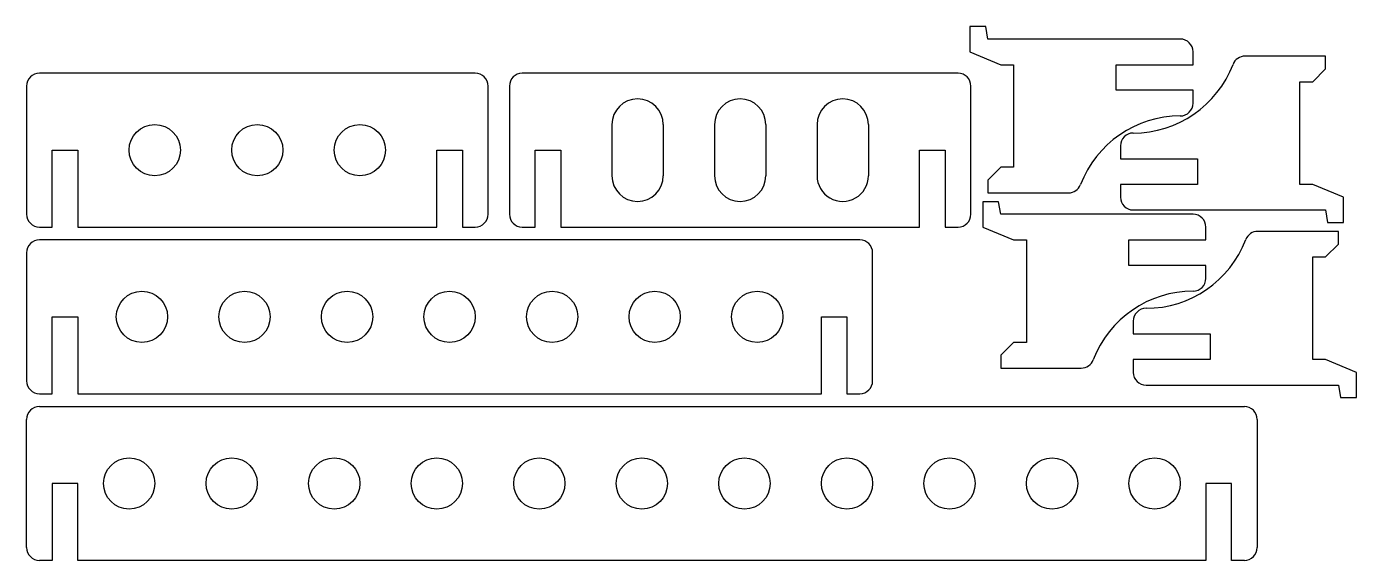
# Model space of a CAD drawing. Extents: x -895 to -584, y -323 to -199.
import ezdxf

# ---------------------------------------------------------------- set-up
doc = ezdxf.new("R2010")
doc.units = 0
doc.header["$MEASUREMENT"] = 0
doc.layers.add('DEFAULT', color=18, linetype='CONTINUOUS')

msp = doc.modelspace()

# ---------------------------------------------------------------- linework, layer by layer
at = {"layer": 'DEFAULT'}
for p, q in [((-670.5, -198.59), (-674.23, -198.59)), ((-674.23, -198.59), (-674.23, -204.5)), ((-670, -201.5), (-670.5, -198.59)), ((-625, -201.5), (-670, -201.5)), ((-674.23, -204.5), (-667, -207.5)), ((-622, -207.5), (-622, -204.5)), ((-667, -207.5), (-664, -207.5)), ((-664, -207.5), (-664, -231.5)), ((-640, -213.5), (-640, -207.5)), ((-640, -207.5), (-622, -207.5)), ((-603, -205.5), (-609.85, -205.5)), ((-597, -205.5), (-603, -205.5)), ((-591, -205.5), (-597, -205.5)), ((-594, -211.5), (-591, -208.5)), ((-591, -208.5), (-591, -205.5)), ((-883, -209.5), (-892, -209.5)), ((-799, -209.5), (-883, -209.5)), ((-790, -209.5), (-799, -209.5)), ((-770, -209.5), (-779, -209.5)), ((-686, -209.5), (-770, -209.5)), ((-677, -209.5), (-686, -209.5)), ((-597, -235.5), (-597, -211.5)), ((-597, -211.5), (-594, -211.5)), ((-895, -212.5), (-895, -242.5)), ((-787, -242.5), (-787, -212.5)), ((-782, -212.5), (-782, -242.5)), ((-674, -242.5), (-674, -212.5)), ((-622, -213.5), (-640, -213.5)), ((-622, -216.5), (-622, -213.5)), ((-758, -221.5), (-758, -233.5)), ((-746, -221.5), (-746, -233.5)), ((-734, -221.5), (-734, -233.5)), ((-722, -221.5), (-722, -233.5)), ((-710, -221.5), (-710, -233.5)), ((-698, -221.5), (-698, -233.5)), ((-639, -226.5), (-639, -229.5)), ((-889, -245.5), (-889, -227.5)), ((-889, -227.5), (-883, -227.5)), ((-883, -227.5), (-883, -245.5)), ((-799, -245.5), (-799, -227.5)), ((-799, -227.5), (-793, -227.5)), ((-793, -227.5), (-793, -245.5)), ((-776, -245.5), (-776, -227.5)), ((-776, -227.5), (-770, -227.5)), ((-770, -227.5), (-770, -245.5)), ((-686, -245.5), (-686, -227.5)), ((-686, -227.5), (-680, -227.5)), ((-680, -227.5), (-680, -245.5)), ((-639, -229.5), (-621, -229.5)), ((-621, -229.5), (-621, -235.5)), ((-667, -231.5), (-670, -234.5)), ((-664, -231.5), (-667, -231.5)), ((-670, -234.5), (-670, -237.5)), ((-621, -235.5), (-639, -235.5)), ((-639, -235.5), (-639, -238.5)), ((-594, -235.5), (-597, -235.5)), ((-586.77, -238.5), (-594, -235.5)), ((-667.5, -239.59), (-671.23, -239.59)), ((-671.23, -239.59), (-671.23, -245.5)), ((-670, -237.5), (-664, -237.5)), ((-667, -242.5), (-667.5, -239.59)), ((-664, -237.5), (-658, -237.5)), ((-658, -237.5), (-651.15, -237.5)), ((-586.77, -244.41), (-586.77, -238.5)), ((-622, -242.5), (-667, -242.5)), ((-636, -241.5), (-591, -241.5)), ((-591, -241.5), (-590.5, -244.41)), ((-892, -245.5), (-889, -245.5)), ((-883, -245.5), (-799, -245.5)), ((-793, -245.5), (-790, -245.5)), ((-779, -245.5), (-776, -245.5)), ((-770, -245.5), (-686, -245.5)), ((-680, -245.5), (-677, -245.5)), ((-671.23, -245.5), (-664, -248.5)), ((-619, -248.5), (-619, -245.5)), ((-590.5, -244.41), (-586.77, -244.41)), ((-883, -248.5), (-892, -248.5)), ((-709, -248.5), (-883, -248.5)), ((-700, -248.5), (-709, -248.5)), ((-664, -248.5), (-661, -248.5)), ((-661, -248.5), (-661, -272.5)), ((-637, -254.5), (-637, -248.5)), ((-637, -248.5), (-619, -248.5)), ((-600, -246.5), (-606.85, -246.5)), ((-594, -246.5), (-600, -246.5)), ((-588, -246.5), (-594, -246.5)), ((-588, -249.5), (-588, -246.5)), ((-895, -251.5), (-895, -281.5)), ((-697, -281.5), (-697, -251.5)), ((-591, -252.5), (-588, -249.5)), ((-619, -254.5), (-637, -254.5)), ((-619, -257.5), (-619, -254.5)), ((-594, -276.5), (-594, -252.5)), ((-594, -252.5), (-591, -252.5)), ((-889, -284.5), (-889, -266.5)), ((-889, -266.5), (-883, -266.5)), ((-883, -266.5), (-883, -284.5)), ((-709, -284.5), (-709, -266.5)), ((-709, -266.5), (-703, -266.5)), ((-703, -266.5), (-703, -284.5)), ((-636, -267.5), (-636, -270.5)), ((-636, -270.5), (-618, -270.5)), ((-618, -270.5), (-618, -276.5)), ((-664, -272.5), (-667, -275.5)), ((-661, -272.5), (-664, -272.5)), ((-667, -275.5), (-667, -278.5)), ((-618, -276.5), (-636, -276.5)), ((-636, -276.5), (-636, -279.5)), ((-591, -276.5), (-594, -276.5)), ((-583.77, -279.5), (-591, -276.5)), ((-667, -278.5), (-661, -278.5)), ((-661, -278.5), (-655, -278.5)), ((-655, -278.5), (-648.15, -278.5)), ((-583.77, -285.41), (-583.77, -279.5)), ((-633, -282.5), (-588, -282.5)), ((-588, -282.5), (-587.5, -285.41)), ((-892, -284.5), (-889, -284.5)), ((-883, -284.5), (-709, -284.5)), ((-703, -284.5), (-700, -284.5)), ((-587.5, -285.41), (-583.77, -285.41)), ((-892, -287.5), (-883, -287.5)), ((-883, -287.5), (-619, -287.5)), ((-619, -287.5), (-610, -287.5)), ((-895, -320.5), (-895, -290.5)), ((-607, -290.5), (-607, -320.5)), ((-883, -305.5), (-889, -305.5)), ((-889, -305.5), (-889, -323.5)), ((-883, -323.5), (-883, -305.5)), ((-613, -305.5), (-619, -305.5)), ((-619, -305.5), (-619, -323.5)), ((-613, -323.5), (-613, -305.5)), ((-889, -323.5), (-892, -323.5)), ((-619, -323.5), (-883, -323.5)), ((-610, -323.5), (-613, -323.5))]:
    msp.add_line(p, q, dxfattribs=at)
for centre in [(-865, -227.5), (-841, -227.5), (-817, -227.5), (-868, -266.5), (-844, -266.5), (-820, -266.5), (-796, -266.5), (-772, -266.5), (-748, -266.5), (-724, -266.5), (-871, -305.5), (-847, -305.5), (-823, -305.5), (-799, -305.5), (-775, -305.5), (-751, -305.5), (-727, -305.5), (-703, -305.5), (-679, -305.5), (-679, -305.5), (-655, -305.5), (-631, -305.5)]:
    msp.add_circle(centre, 6, dxfattribs=at)
for centre, radius, start, end in [((-625, -204.5), 3, 0, 90), ((-636, -198.5), 25, 270, 339.0752), ((-609.85, -208.5), 3, 90, 159.0752), ((-892, -212.5), 3, 90, 180), ((-790, -212.5), 3, 0, 90), ((-779, -212.5), 3, 90, 180), ((-677, -212.5), 3, 0, 90), ((-752, -221.5), 6, 0, 180), ((-728, -221.5), 6, 0, 180), ((-704, -221.5), 6, 360, 180), ((-625, -216.5), 3, 270, 0), ((-625, -244.5), 25, 90, 159.0752), ((-636, -226.5), 3, 90, 180), ((-752, -233.5), 6, 180, 0), ((-728, -233.5), 6, 180, 0), ((-704, -233.5), 6, 179.9999, 360), ((-651.15, -234.5), 3, 270, 339.0752), ((-636, -238.5), 3, 180, 270), ((-892, -242.5), 3, 180, 270), ((-790, -242.5), 3, 270, 0), ((-779, -242.5), 3, 180, 270), ((-677, -242.5), 3, 270, 0), ((-622, -245.5), 3, 0, 90), ((-892, -251.5), 3, 90, 180), ((-700, -251.5), 3, 0, 90), ((-633, -239.5), 25, 270, 339.0752), ((-606.85, -249.5), 3, 90, 159.0752), ((-622, -257.5), 3, 270, 0), ((-622, -285.5), 25, 90, 159.0752), ((-633, -267.5), 3, 90, 180), ((-648.15, -275.5), 3, 270, 339.0752), ((-633, -279.5), 3, 180, 270), ((-892, -281.5), 3, 180, 270), ((-700, -281.5), 3, 270, 0), ((-892, -290.5), 3, 90, 180), ((-610, -290.5), 3, 0, 90), ((-892, -320.5), 3, 180, 270), ((-610, -320.5), 3, 270, 0)]:
    msp.add_arc(centre, radius, start, end, dxfattribs=at)

doc.saveas('drawing.dxf')
